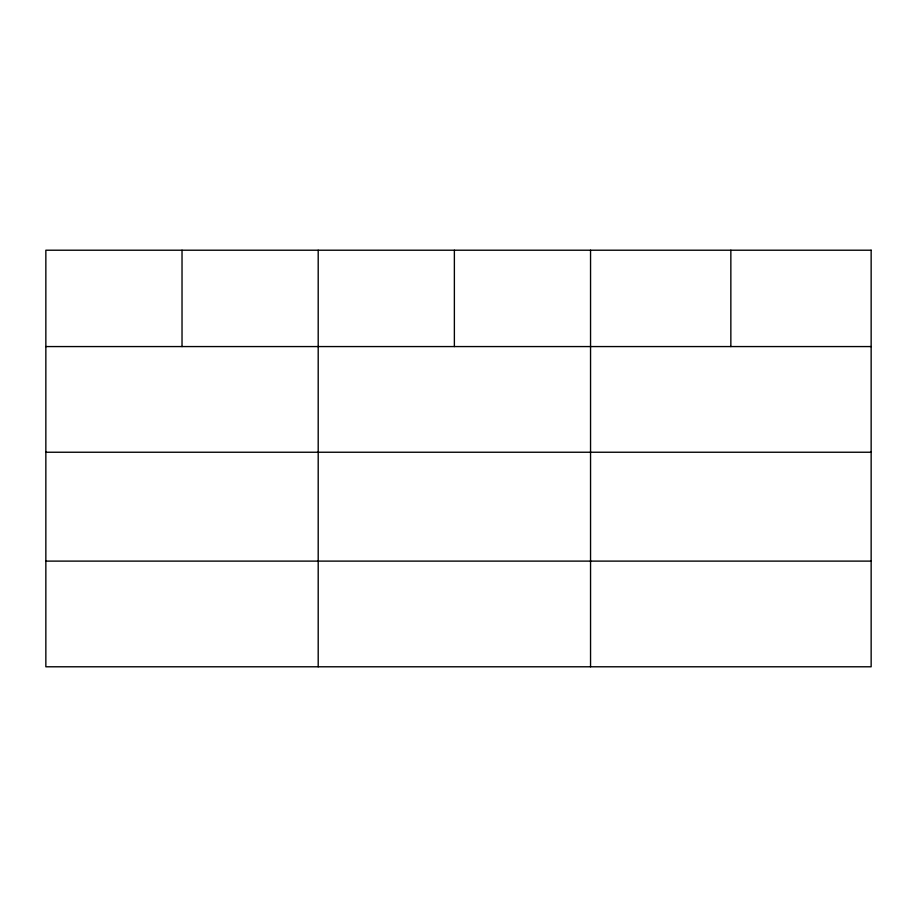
<?xml version="1.0" encoding="UTF-8"?>
<svg xmlns="http://www.w3.org/2000/svg" width="917" height="917" viewBox="0 0 917 917"><rect width="100%" height="100%" fill="white"/><g stroke="black" fill="none" stroke-linecap="round" stroke-linejoin="round"><path stroke-width="1.38" d="M45.85 346.569L871.15 346.569M45.85 452.241L871.15 452.241M45.85 561.112L871.15 561.112M730.849 250.215L730.849 346.569M590.548 250.215L590.548 666.785M454.373 250.215L454.373 346.569M318.199 250.215L318.199 666.785M182.025 250.215L182.025 346.569M871.15 250.215L45.85 250.215L45.85 666.785L871.15 666.785L871.15 250.215"/></g></svg>
